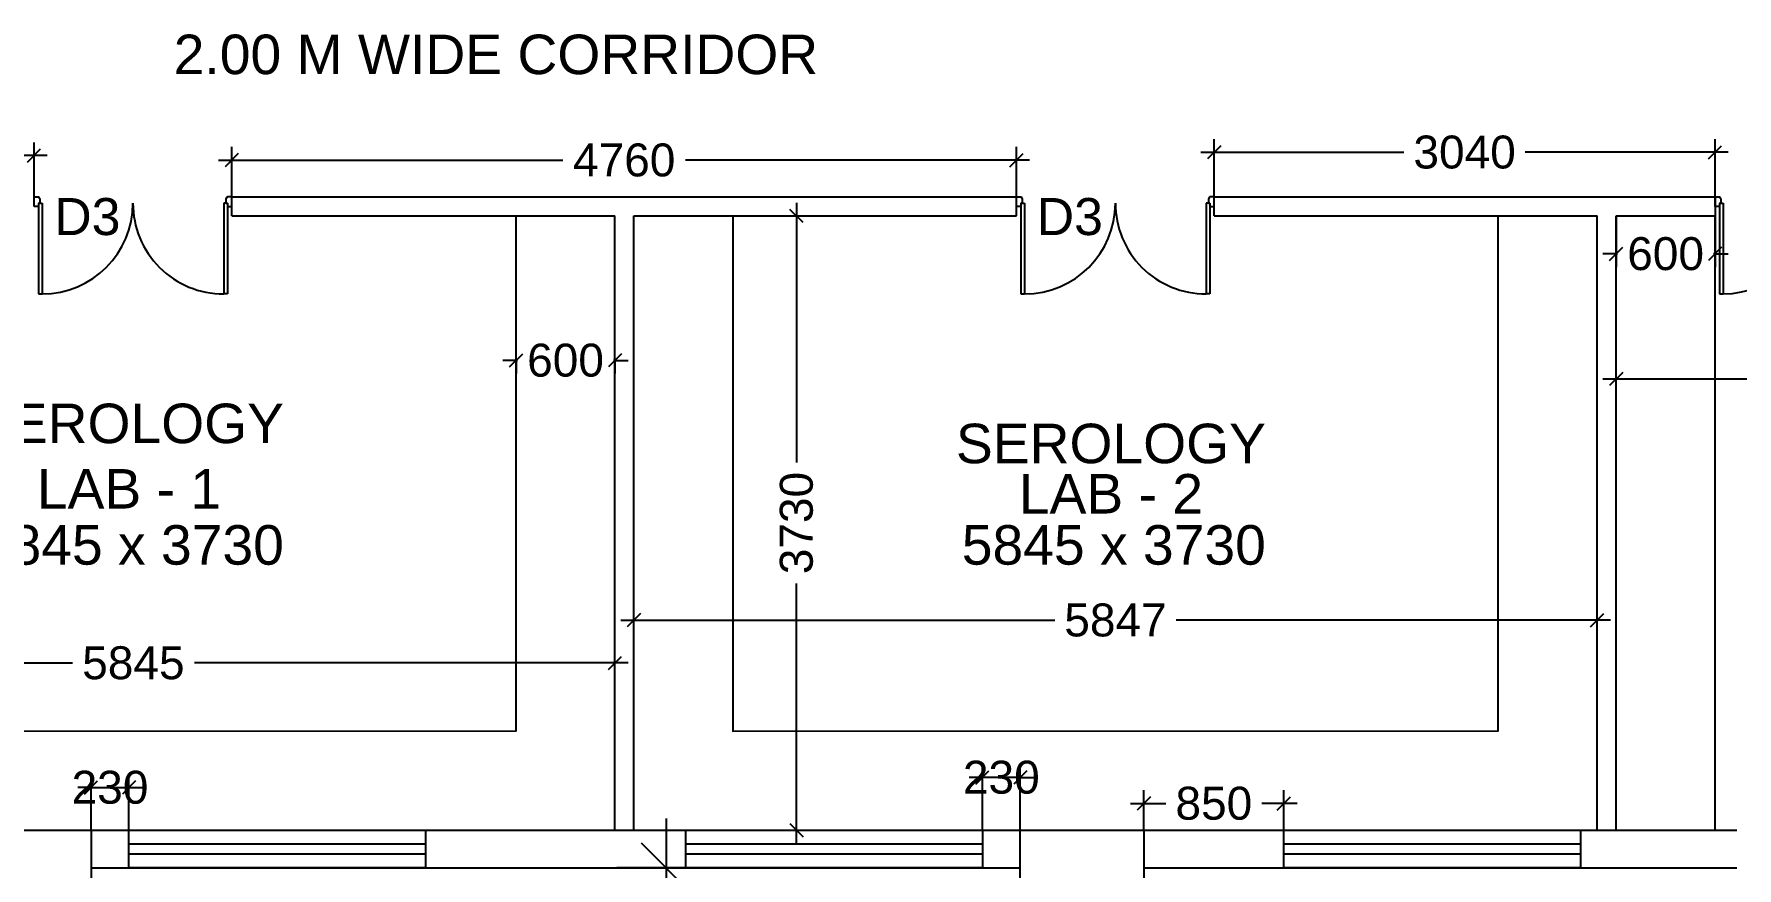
# Model space of a CAD drawing. Extents: x 7897917 to 8423973, y -6487334 to -6173396.
# Drawn here: x 7970258 to 7980594, y -6433034 to -6427969 of the extents above; entities that cross this region are included whole.
import ezdxf
from ezdxf.enums import TextEntityAlignment as Align

# ---------------------------------------------------------------- set-up
doc = ezdxf.new("R2010")
doc.units = 0
doc.header["$LTSCALE"] = 600
doc.header["$MEASUREMENT"] = 0
doc.header["$PDMODE"] = 35
doc.layers.get('0').update_dxf_attribs({"linetype": 'CONTINUOUS'})
doc.layers.get('Defpoints').update_dxf_attribs({"linetype": 'CONTINUOUS'})
for name, color, linetype in [('DIMEN', 5, 'CONTINUOUS'), ('DOOR', 32, 'CONTINUOUS'), ('joinery', 7, 'CONTINUOUS'), ('LA-column', 3, 'CONTINUOUS'), ('REVISIONS', 6, 'CONTINUOUS'), ('Room Dim', 1, 'CONTINUOUS'), ('TEXT', 6, 'CONTINUOUS'), ('Walls', 7, 'CONTINUOUS'), ('WIN', 151, 'CONTINUOUS'), ('Working Dim', 5, 'CONTINUOUS')]:
    doc.layers.add(name, color=color, linetype=linetype)
doc.styles.add('ari', font='arial.ttf')
doc.styles.add('ARIAL', font='arial.ttf')
doc.styles.get("Standard").update_dxf_attribs({"font": 'romans.shx'})
doc.dimstyles.new('int. dim', dxfattribs={"dimtxt": 450, "dimasz": 80, "dimexe": 80, "dimexo": 0, "dimgap": 70, "dimtad": 0, "dimdec": 0, "dimzin": 12, "dimdsep": 46, "dimtxsty": 'ari', "dimblk": 'OBLIQUE', "dimcen": 2, "dimdle": 80, "dimclrd": 256, "dimclre": 256, "dimclrt": 6, "dimadec": 0, "dimazin": 0, "dimtfac": 1, "dimtdec": 0, "dimtix": 1, "dimtmove": 2, "dimatfit": 3, "dimfxl": 1, "dimtolj": 1, "dimtzin": 0, "dimlwd": -1, "dimlwe": -1, "dimarcsym": 0})
doc.dimstyles.new('STANDARD$0', dxfattribs={"dimscale": 0, "dimtxt": 150, "dimasz": 125, "dimexe": 0.75, "dimexo": 1, "dimgap": 25, "dimtad": 1, "dimdec": 0, "dimdsep": 46, "dimtxsty": 'Standard', "dimblk1": 'DOT', "dimblk2": 'DOT', "dimsah": 1, "dimcen": 2.5, "dimclrd": 1, "dimclre": 1, "dimclrt": 3, "dimadec": 0, "dimazin": 0, "dimtfac": 1, "dimtdec": 0, "dimtmove": 0, "dimatfit": 3, "dimldrblk": 'DOT', "dimfxl": 1, "dimtolj": 1, "dimtzin": 0, "dimarcsym": 0})

# ---------------------------------------------------------------- blocks, each defined once
blk = doc.blocks.new('_Oblique')
at = {"color": 0, "linetype": 'ByBlock', "lineweight": -2}
blk.add_line((-0.5, -0.5), (0.5, 0.5), dxfattribs=at)
blk = doc.blocks.new('*D230')
at = {"layer": 'Defpoints', "color": 0, "transparency": 16777216}
for p in [(7974095, -6433034), (7974237, -6433034, 5), (7974237, -6440719, 5)]:
    blk.add_point(p, dxfattribs=at)
at = {"layer": 'DIMEN', "color": 8, "transparency": 16777216}
for p, q in [((7974095, -6432734), (7974095, -6435944)), ((7974237, -6433034), (7973795, -6433034)), ((7974095, -6441019), (7974095, -6437809)), ((7974237, -6440719), (7973795, -6440719))]:
    blk.add_line(p, q, dxfattribs=at)
at = {"layer": 'DIMEN', "color": 8, "transparency": 16777216, "xscale": 300, "yscale": 300, "zscale": 300}
for p, rotation in [((7974095, -6433034), 90), ((7974095, -6440719), 270)]:
    blk.add_blockref('_Oblique', p, dxfattribs=dict(at, rotation=rotation))
at = {"layer": 'DIMEN', "color": 7, "transparency": 16777216, "insert": (7974095, -6436876), "char_height": 500, "attachment_point": 5, "rotation": 90, "style": 'ari'}
blk.add_mtext('\\A1;7.68m', dxfattribs=at)
blk = doc.blocks.new('*D1571')
at = {"layer": 'Defpoints', "color": 0, "transparency": 16777216}
for p in [(7973784, -6431789), (7967939, -6431855, -100), (7973784, -6431855, -100)]:
    blk.add_point(p, dxfattribs=at)
at = {"layer": 'Working Dim', "transparency": 16777216}
for p, q in [((7967859, -6431789), (7970492, -6431789)), ((7967939, -6431855), (7967939, -6431709)), ((7973864, -6431789), (7971231, -6431789)), ((7973784, -6431855), (7973784, -6431709))]:
    blk.add_line(p, q, dxfattribs=at)
at = {"layer": 'Working Dim', "transparency": 16777216, "xscale": 80, "yscale": 80, "zscale": 80, "rotation": 180}
blk.add_blockref('_Oblique', (7967939, -6431789), dxfattribs=at)
at = {"layer": 'Working Dim', "transparency": 16777216, "xscale": 80, "yscale": 80, "zscale": 80}
blk.add_blockref('_Oblique', (7973784, -6431789), dxfattribs=at)
at = {"layer": 'Working Dim', "color": 6, "transparency": 16777216, "insert": (7970861, -6431789), "char_height": 200, "attachment_point": 5, "style": 'ari'}
blk.add_mtext('\\A1;5845', dxfattribs=at)
blk = doc.blocks.new('*D1573')
at = {"layer": 'Defpoints', "color": 0, "transparency": 16777216}
for p in [(7974700, -6429074, 61), (7974886, -6429074), (7974700, -6432804, 2)]:
    blk.add_point(p, dxfattribs=at)
at = {"layer": 'Working Dim', "transparency": 16777216}
for p, q in [((7974886, -6428994), (7974886, -6430571)), ((7974700, -6429074), (7974966, -6429074)), ((7974886, -6432884), (7974886, -6431307)), ((7974700, -6432804), (7974966, -6432804))]:
    blk.add_line(p, q, dxfattribs=at)
at = {"layer": 'Working Dim', "transparency": 16777216, "xscale": 80, "yscale": 80, "zscale": 80}
for p, rotation in [((7974886, -6429074), 90), ((7974886, -6432804), 270)]:
    blk.add_blockref('_Oblique', p, dxfattribs=dict(at, rotation=rotation))
at = {"layer": 'Working Dim', "color": 6, "transparency": 16777216, "insert": (7974886, -6430939), "char_height": 200, "attachment_point": 5, "rotation": 90, "style": 'ari'}
blk.add_mtext('\\A1;3730', dxfattribs=at)
blk = doc.blocks.new('*D1574')
at = {"layer": 'Defpoints', "color": 0, "transparency": 16777216}
for p in [(7973899, -6431596, -100), (7979746, -6431529), (7979746, -6431596, -100)]:
    blk.add_point(p, dxfattribs=at)
at = {"layer": 'Working Dim', "transparency": 16777216}
for p, q in [((7973899, -6431596), (7973899, -6431449)), ((7979746, -6431596), (7979746, -6431449)), ((7973819, -6431529), (7976454, -6431529)), ((7979826, -6431529), (7977191, -6431529))]:
    blk.add_line(p, q, dxfattribs=at)
at = {"layer": 'Working Dim', "transparency": 16777216, "xscale": 80, "yscale": 80, "zscale": 80, "rotation": 180}
blk.add_blockref('_Oblique', (7973899, -6431529), dxfattribs=at)
at = {"layer": 'Working Dim', "transparency": 16777216, "xscale": 80, "yscale": 80, "zscale": 80}
blk.add_blockref('_Oblique', (7979746, -6431529), dxfattribs=at)
at = {"layer": 'Working Dim', "color": 6, "transparency": 16777216, "insert": (7976822, -6431529), "char_height": 200, "attachment_point": 5, "style": 'ari'}
blk.add_mtext('\\A1;5847', dxfattribs=at)
blk = doc.blocks.new('*D1575')
at = {"layer": 'Defpoints', "color": 0, "transparency": 16777216}
for p in [(7979861, -6430124, 13), (7983419, -6430064), (7983419, -6430124, 73)]:
    blk.add_point(p, dxfattribs=at)
at = {"layer": 'Working Dim', "transparency": 16777216}
for p, q in [((7979861, -6430124), (7979861, -6429984)), ((7983419, -6430124), (7983419, -6429984)), ((7979781, -6430064), (7981272, -6430064)), ((7983499, -6430064), (7982008, -6430064))]:
    blk.add_line(p, q, dxfattribs=at)
at = {"layer": 'Working Dim', "transparency": 16777216, "xscale": 80, "yscale": 80, "zscale": 80, "rotation": 180}
blk.add_blockref('_Oblique', (7979861, -6430064), dxfattribs=at)
at = {"layer": 'Working Dim', "transparency": 16777216, "xscale": 80, "yscale": 80, "zscale": 80}
blk.add_blockref('_Oblique', (7983419, -6430064), dxfattribs=at)
at = {"layer": 'Working Dim', "color": 6, "transparency": 16777216, "insert": (7981640, -6430064), "char_height": 200, "attachment_point": 5, "style": 'ari'}
blk.add_mtext('\\A1;3560', dxfattribs=at)
blk = doc.blocks.new('Z$W@#1275')
at = {"layer": 'DOOR'}
for p, q in [((73, 1500), (0, 1500)), ((0, 1500), (0, 1467)), ((0, 1467), (2, 1467)), ((11, 1456), (11, 1458)), ((11, 1456), (47, 1456)), ((47, 1467), (736, 1467)), ((47, 1467), (47, 1439)), ((47, 1456), (47, 1467)), ((47, 1467), (73, 1467)), ((47, 1439), (736, 1439)), ((73, 1467), (73, 1500)), ((736, 1467), (736, 1439)), ((0, 33), (2, 33)), ((0, 0), (0, 33)), ((73, 0), (0, 0)), ((11, 44), (11, 42)), ((11, 44), (47, 44)), ((47, 61), (736, 61)), ((47, 33), (47, 61)), ((47, 44), (47, 33)), ((47, 33), (736, 33)), ((47, 33), (73, 33)), ((73, 33), (73, 0)), ((736, 33), (736, 61))]:
    blk.add_line(p, q, dxfattribs=at)
for centre, start, end in [((11, 1467), 180, 270), ((11, 33), 90, 180)]:
    blk.add_arc(centre, 9.13, start, end, dxfattribs=at)
at = {"layer": 'DOOR', "color": 145}
for centre, start, end in [((47, 1439), 270, 0), ((47, 61), 0, 90)]:
    blk.add_arc(centre, 689, start, end, dxfattribs=at)
blk = doc.blocks.new('*D1654')
at = {"layer": 'Defpoints', "color": 0, "transparency": 16777216}
for p in [(7973184, -6429951, 61), (7973784, -6429948, -50), (7973784, -6429951)]:
    blk.add_point(p, dxfattribs=at)
at = {"layer": 'Working Dim', "transparency": 16777216}
for p, q in [((7973184, -6429951), (7973104, -6429951)), ((7973184, -6429951), (7973184, -6430031)), ((7973184, -6429951), (7973193, -6429951)), ((7973784, -6429951), (7973775, -6429951)), ((7973784, -6429948), (7973784, -6430031)), ((7973784, -6429951), (7973864, -6429951))]:
    blk.add_line(p, q, dxfattribs=at)
at = {"layer": 'Working Dim', "transparency": 16777216, "xscale": 80, "yscale": 80, "zscale": 80}
blk.add_blockref('_Oblique', (7973184, -6429951), dxfattribs=at)
at = {"layer": 'Working Dim', "transparency": 16777216, "xscale": 80, "yscale": 80, "zscale": 80, "rotation": 180}
blk.add_blockref('_Oblique', (7973784, -6429951), dxfattribs=at)
at = {"layer": 'Working Dim', "color": 6, "transparency": 16777216, "insert": (7973484, -6429951), "char_height": 200, "attachment_point": 5, "style": 'ari'}
blk.add_mtext('\\A1;600', dxfattribs=at)
blk = doc.blocks.new('*D1655')
at = {"layer": 'Defpoints', "color": 0, "transparency": 16777216}
for p in [(7970258, -6428707), (7967939, -6428959, -31), (7970258, -6428959, 56)]:
    blk.add_point(p, dxfattribs=at)
at = {"layer": 'Working Dim', "transparency": 16777216}
for p, q in [((7967939, -6428959), (7967939, -6428627)), ((7970258, -6428959), (7970258, -6428627)), ((7967859, -6428707), (7968728, -6428707)), ((7970338, -6428707), (7969468, -6428707))]:
    blk.add_line(p, q, dxfattribs=at)
at = {"layer": 'Working Dim', "transparency": 16777216, "xscale": 80, "yscale": 80, "zscale": 80, "rotation": 180}
blk.add_blockref('_Oblique', (7967939, -6428707), dxfattribs=at)
at = {"layer": 'Working Dim', "transparency": 16777216, "xscale": 80, "yscale": 80, "zscale": 80}
blk.add_blockref('_Oblique', (7970258, -6428707), dxfattribs=at)
at = {"layer": 'Working Dim', "color": 6, "transparency": 16777216, "insert": (7969098, -6428707), "char_height": 200, "attachment_point": 5, "style": 'ari'}
blk.add_mtext('\\A1;2320', dxfattribs=at)
blk = doc.blocks.new('*D1656')
at = {"layer": 'Defpoints', "color": 0, "transparency": 16777216}
for p in [(7970834, -6432545), (7970604, -6432804, 2), (7970834, -6432804, 2)]:
    blk.add_point(p, dxfattribs=at)
at = {"layer": 'Working Dim', "transparency": 16777216}
for p, q in [((7970604, -6432804), (7970604, -6432465)), ((7970834, -6432804), (7970834, -6432465)), ((7970604, -6432545), (7970524, -6432545)), ((7970604, -6432545), (7970834, -6432545)), ((7970834, -6432545), (7970914, -6432545))]:
    blk.add_line(p, q, dxfattribs=at)
at = {"layer": 'Working Dim', "transparency": 16777216, "xscale": 80, "yscale": 80, "zscale": 80}
blk.add_blockref('_Oblique', (7970604, -6432545), dxfattribs=at)
at = {"layer": 'Working Dim', "transparency": 16777216, "xscale": 80, "yscale": 80, "zscale": 80, "rotation": 180}
blk.add_blockref('_Oblique', (7970834, -6432545), dxfattribs=at)
at = {"layer": 'Working Dim', "color": 6, "transparency": 16777216, "insert": (7970719, -6432545), "char_height": 200, "attachment_point": 5, "style": 'ari'}
blk.add_mtext('\\A1;230', dxfattribs=at)
blk = doc.blocks.new('*D1657')
at = {"layer": 'Defpoints', "color": 0, "transparency": 16777216}
for p in [(7976014, -6432484), (7976014, -6432804, 2), (7976244, -6432804, 15)]:
    blk.add_point(p, dxfattribs=at)
at = {"layer": 'Working Dim', "transparency": 16777216}
for p, q in [((7976014, -6432804), (7976014, -6432404)), ((7976244, -6432804), (7976244, -6432404)), ((7976014, -6432484), (7975934, -6432484)), ((7976244, -6432484), (7976014, -6432484)), ((7976244, -6432484), (7976324, -6432484))]:
    blk.add_line(p, q, dxfattribs=at)
at = {"layer": 'Working Dim', "transparency": 16777216, "xscale": 80, "yscale": 80, "zscale": 80}
blk.add_blockref('_Oblique', (7976014, -6432484), dxfattribs=at)
at = {"layer": 'Working Dim', "transparency": 16777216, "xscale": 80, "yscale": 80, "zscale": 80, "rotation": 180}
blk.add_blockref('_Oblique', (7976244, -6432484), dxfattribs=at)
at = {"layer": 'Working Dim', "color": 6, "transparency": 16777216, "insert": (7976129, -6432484), "char_height": 200, "attachment_point": 5, "style": 'ari'}
blk.add_mtext('\\A1;230', dxfattribs=at)
blk = doc.blocks.new('*D1658')
at = {"layer": 'Defpoints', "color": 0, "transparency": 16777216}
for p in [(7977844, -6432642), (7976994, -6432804, 2), (7977844, -6432804, 2)]:
    blk.add_point(p, dxfattribs=at)
at = {"layer": 'Working Dim', "transparency": 16777216}
for p, q in [((7976994, -6432804), (7976994, -6432562)), ((7977844, -6432804), (7977844, -6432562)), ((7976914, -6432642), (7977128, -6432642)), ((7977924, -6432642), (7977710, -6432642))]:
    blk.add_line(p, q, dxfattribs=at)
at = {"layer": 'Working Dim', "transparency": 16777216, "xscale": 80, "yscale": 80, "zscale": 80, "rotation": 180}
blk.add_blockref('_Oblique', (7976994, -6432642), dxfattribs=at)
at = {"layer": 'Working Dim', "transparency": 16777216, "xscale": 80, "yscale": 80, "zscale": 80}
blk.add_blockref('_Oblique', (7977844, -6432642), dxfattribs=at)
at = {"layer": 'Working Dim', "color": 6, "transparency": 16777216, "insert": (7977419, -6432642), "char_height": 200, "attachment_point": 5, "style": 'ari'}
blk.add_mtext('\\A1;850', dxfattribs=at)
blk = doc.blocks.new('*D1672')
at = {"layer": 'Defpoints', "color": 0, "transparency": 16777216}
for p in [(7979861, -6429074, 41), (7980461, -6429073, -50), (7980461, -6429304)]:
    blk.add_point(p, dxfattribs=at)
at = {"layer": 'Working Dim', "transparency": 16777216}
for p, q in [((7979861, -6429074), (7979861, -6429384)), ((7980461, -6429073), (7980461, -6429384)), ((7979861, -6429304), (7979781, -6429304)), ((7979861, -6429304), (7979870, -6429304)), ((7980461, -6429304), (7980452, -6429304)), ((7980461, -6429304), (7980541, -6429304))]:
    blk.add_line(p, q, dxfattribs=at)
at = {"layer": 'Working Dim', "transparency": 16777216, "xscale": 80, "yscale": 80, "zscale": 80}
blk.add_blockref('_Oblique', (7979861, -6429304), dxfattribs=at)
at = {"layer": 'Working Dim', "transparency": 16777216, "xscale": 80, "yscale": 80, "zscale": 80, "rotation": 180}
blk.add_blockref('_Oblique', (7980461, -6429304), dxfattribs=at)
at = {"layer": 'Working Dim', "color": 6, "transparency": 16777216, "insert": (7980161, -6429304), "char_height": 200, "attachment_point": 5, "style": 'ari'}
blk.add_mtext('\\A1;600', dxfattribs=at)
blk = doc.blocks.new('*D2339')
at = {"layer": 'Defpoints', "color": 0, "transparency": 16777216}
for p in [(7976221, -6428735), (7971458, -6428959, 56), (7976221, -6428959, 46)]:
    blk.add_point(p, dxfattribs=at)
at = {"layer": 'Working Dim', "transparency": 16777216}
for p, q in [((7971458, -6428959), (7971458, -6428655)), ((7976221, -6428959), (7976221, -6428655)), ((7971378, -6428735), (7973467, -6428735)), ((7976301, -6428735), (7974212, -6428735))]:
    blk.add_line(p, q, dxfattribs=at)
at = {"layer": 'Working Dim', "transparency": 16777216, "xscale": 80, "yscale": 80, "zscale": 80, "rotation": 180}
blk.add_blockref('_Oblique', (7971458, -6428735), dxfattribs=at)
at = {"layer": 'Working Dim', "transparency": 16777216, "xscale": 80, "yscale": 80, "zscale": 80}
blk.add_blockref('_Oblique', (7976221, -6428735), dxfattribs=at)
at = {"layer": 'Working Dim', "color": 6, "transparency": 16777216, "insert": (7973840, -6428735), "char_height": 200, "attachment_point": 5, "style": 'ari'}
blk.add_mtext('\\A1;4760', dxfattribs=at)
blk = doc.blocks.new('*D2340')
at = {"layer": 'Defpoints', "color": 0, "transparency": 16777216}
for p in [(7980461, -6428687), (7977421, -6428959, 46), (7980461, -6428958, -50)]:
    blk.add_point(p, dxfattribs=at)
at = {"layer": 'Working Dim', "transparency": 16777216}
for p, q in [((7977341, -6428687), (7978573, -6428687)), ((7977421, -6428959), (7977421, -6428607)), ((7980541, -6428687), (7979309, -6428687)), ((7980461, -6428958), (7980461, -6428607))]:
    blk.add_line(p, q, dxfattribs=at)
at = {"layer": 'Working Dim', "transparency": 16777216, "xscale": 80, "yscale": 80, "zscale": 80, "rotation": 180}
blk.add_blockref('_Oblique', (7977421, -6428687), dxfattribs=at)
at = {"layer": 'Working Dim', "transparency": 16777216, "xscale": 80, "yscale": 80, "zscale": 80}
blk.add_blockref('_Oblique', (7980461, -6428687), dxfattribs=at)
at = {"layer": 'Working Dim', "color": 6, "transparency": 16777216, "insert": (7978941, -6428687), "char_height": 200, "attachment_point": 5, "style": 'ari'}
blk.add_mtext('\\A1;3040', dxfattribs=at)

msp = doc.modelspace()

# ---------------------------------------------------------------- linework, layer by layer
at = {"layer": 'LA-column', "color": 2, "flags": 128}
for points, elevation in [([(7970603.839, -6433403.854), (7970003.839, -6433403.854), (7970003.839, -6432803.854), (7970603.839, -6432803.854)], 1.078), ([(7976993.877, -6433553.854), (7976243.877, -6433553.854), (7976243.877, -6432803.854), (7976993.877, -6432803.854)], 14.623)]:
    msp.add_lwpolyline(points, close=True, dxfattribs=dict(at, elevation=elevation))
at = {"layer": 'REVISIONS'}
for p, q in [((7971458.13, -6428958.687, 53.231), (7976221.32, -6428958.687, 42.186)), ((7971458.13, -6429073.697, 56.301), (7971458.13, -6428958.687, 56.301)), ((7976221.32, -6429073.697, 45.892), (7976221.32, -6428958.687, 45.892)), ((7977421.32, -6428958.686, 39.401), (7980460.919, -6428958.053, 0.563)), ((7977421.32, -6429073.697, 45.892), (7977421.32, -6428958.686, 45.892)), ((7980460.919, -6428958.053, -49.577), (7980460.919, -6429073.064, -49.577)), ((7971458.13, -6429073.697, 55.253), (7973783.72, -6429073.697, 51.197)), ((7973783.716, -6432803.854, -104.764), (7973783.72, -6429073.697, -32.927)), ((7973898.725, -6432803.854, -104.764), (7973898.73, -6429073.697, -32.927)), ((7973898.73, -6429073.697, 50.996), (7976221.32, -6429073.697, 46.94)), ((7977421.32, -6429073.697, 44.844), (7979745.91, -6429073.697, 40.788)), ((7979745.906, -6432803.861, -104.764), (7979745.91, -6429073.697, -32.927)), ((7979860.915, -6432803.861, -104.764), (7979860.919, -6429073.697, -32.927)), ((7979860.919, -6429073.697, 40.587), (7980460.919, -6429073.064, 7.471))]:
    msp.add_line(p, q, dxfattribs=at)
at = {"layer": 'REVISIONS', "color": 7}
msp.add_line((7980460.915, -6432803.862, -104.764), (7980460.919, -6429073.698, -32.927), dxfattribs=at)
at = {"layer": 'REVISIONS', "color": 7, "elevation": 61.405}
for points in [[(7968538.54, -6429073.698), (7968538.536, -6432203.52), (7973183.713, -6432200.983), (7973183.698, -6429073.7)], [(7974498.73, -6429073.705), (7974498.726, -6432203.527), (7979143.903, -6432200.99), (7979143.888, -6429073.707)]]:
    msp.add_lwpolyline(points, dxfattribs=at)
at = {"layer": 'Walls', "linetype": 'Continuous'}
for p, q in [((7970603.839, -6432803.854, 2.39), (7976243.939, -6432803.864, 2.39)), ((7976993.788, -6432803.871, 2.39), (7980594.05, -6432803.871, 2.39)), ((7970603.839, -6433033.854, 2.39), (7976243.877, -6433033.864, 2.39)), ((7976993.788, -6433033.871, 2.39), (7980593.959, -6433033.867, 2.39))]:
    msp.add_line(p, q, dxfattribs=at)
at = {"layer": 'WIN', "linetype": 'Continuous', "elevation": 2.39}
for points in [[(7970833.928, -6432803.839), (7972633.928, -6432803.839), (7972633.928, -6433033.839), (7970833.928, -6433033.839)], [(7974213.939, -6432803.859), (7976013.939, -6432803.859), (7976013.939, -6433033.86), (7974213.939, -6433033.86)], [(7977844.134, -6432803.864), (7979644.134, -6432803.864), (7979644.134, -6433033.864), (7977844.134, -6433033.864)], [(7970833.928, -6432886.623), (7972633.928, -6432886.623), (7972633.928, -6432951.056), (7970833.928, -6432951.056)], [(7974213.939, -6432886.643), (7976013.939, -6432886.643), (7976013.939, -6432951.076), (7974213.939, -6432951.076)], [(7977844.134, -6432886.647), (7979644.134, -6432886.647), (7979644.134, -6432951.081), (7977844.134, -6432951.081)]]:
    msp.add_lwpolyline(points, close=True, dxfattribs=at)

# ---------------------------------------------------------------- block references
at = {"layer": 'DIMEN', "xscale": 0.8000117540359497, "yscale": 0.8000117540359497, "zscale": 0.8000117540359497, "rotation": 270}
for p in [(7970258.13, -6428958.684, 56.301), (7976221.32, -6428958.684, 45.892), (7980460.919, -6428958.051, -49.577)]:
    msp.add_blockref('Z$W@#1275', p, dxfattribs=at)

# ---------------------------------------------------------------- texts
at = {"layer": 'joinery', "style": 'ari'}
for p in [(7970581.642, -6429189.936, 56.301), (7976544.832, -6429189.936, 45.892)]:
    msp.add_text('D3', height=225, dxfattribs=at).set_placement(p, align=Align.CENTER)
at = {"layer": 'Room Dim', "style": 'ARIAL'}
for p in [(7970851.658, -6431191.777, 25818.587), (7976811.848, -6431191.784, 25818.587)]:
    msp.add_text('5845 x 3730', height=240, dxfattribs=at).set_placement(p, align=Align.CENTER)
at = {"layer": 'TEXT', "color": 7, "style": 'ARIAL'}
for s, p in [('2.00 M WIDE CORRIDOR', (7973061.551, -6428212.519)), ('SEROLOGY', (7970834.207, -6430453.775, -67.738)), ('SEROLOGY', (7976794.397, -6430575.622, -67.738)), ('LAB - 1', (7970834.207, -6430851.153, -67.738)), ('LAB - 2', (7976794.397, -6430881.278, -67.738))]:
    msp.add_text(s, height=240, dxfattribs=at).set_placement(p, align=Align.CENTER)

# ---------------------------------------------------------------- dimensions: what is measured, and where the dimension line sits
at = {"layer": 'DIMEN'}
dim = msp.add_linear_dim(base=(7974095.25, -6433033.841), p1=(7974237.361, -6440718.815, 5.131), p2=(7974237.351, -6433033.841, 5.322), angle=90, dimstyle='STANDARD$0', override={"dimscale": 1, "dimtxt": 500, "dimasz": 300, "dimexe": 300, "dimexo": 0, "dimgap": 1, "dimtad": 0, "dimdec": 2, "dimlfac": 0.001, "dimzin": 0, "dimpost": 'm', "dimtxsty": 'ari', "dimblk1": 'Oblique', "dimblk2": 'Oblique', "dimcen": 0, "dimdle": 300, "dimclrd": 8, "dimclre": 8, "dimclrt": 7, "dimadec": 2, "dimtdec": 2, "dimtmove": 2, "dimfxl": 0.75, "dimfrac": 1, "dimlwd": 65535, "dimlwe": 65535}, dxfattribs=at)
dim.commit()
dim.dimension.update_dxf_attribs({"geometry": '*D230', "text_midpoint": (7974095.25, -6436876.328)})
at = {"layer": 'Working Dim'}
for base, p1, p2, picture, middle in [((7970258.13, -6428706.629), (7967938.54, -6428958.688, -30.713), (7970258.13, -6428958.688, 56.301), '*D1655', (7969098.335, -6428706.629)), ((7980460.919, -6428686.656), (7977421.32, -6428958.684, 45.892), (7980460.919, -6428958.051, -49.577), '*D2340', (7978941.12, -6428686.656)), ((7980460.919, -6429304.11), (7979860.919, -6429073.697, 40.587), (7980460.919, -6429073.064, -49.577), '*D1672', (7980160.919, -6429304.11)), ((7973783.719, -6429950.556), (7973183.702, -6429950.532, 61.405), (7973783.719, -6429948.392, -49.773), '*D1654', (7973483.711, -6429950.556)), ((7979745.906, -6431528.975), (7973898.726, -6431595.589, -99.892), (7979745.906, -6431595.596, -99.892), '*D1574', (7976822.316, -6431528.975)), ((7973783.716, -6431788.592), (7967938.536, -6431855.206, -99.892), (7973783.716, -6431855.212, -99.892), '*D1571', (7970861.126, -6431788.592)), ((7970833.928, -6432544.663), (7970603.839, -6432803.854, 2.39), (7970833.928, -6432803.839, 2.39), '*D1656', (7970718.884, -6432544.663)), ((7976013.939, -6432484.244), (7976243.877, -6432803.854, 14.623), (7976013.939, -6432803.854, 2.39), '*D1657', (7976128.908, -6432484.244)), ((7977844.134, -6432642.339), (7976993.788, -6432803.871, 2.39), (7977844.134, -6432803.871, 2.39), '*D1658', (7977418.961, -6432642.339))]:
    dim = msp.add_linear_dim(base=base, p1=p1, p2=p2, dimstyle='int. dim', override={"dimtxt": 200, "dimarcsym": 1}, dxfattribs=at)
    dim.commit()
    dim.dimension.update_dxf_attribs({"geometry": picture, "text_midpoint": middle})
for base, p1, p2, text, picture, middle in [((7976221.32, -6428734.812), (7971458.13, -6428958.687, 56.301), (7976221.32, -6428958.687, 45.892), '4760', '*D2339', (7973839.725, -6428734.812)), ((7983418.876, -6430064.194, -75.553), (7979860.918, -6430124.348, -62.543), (7983418.876, -6430124.27, -2.161), '3560', '*D1575', (7981639.897, -6430064.194, -75.553))]:
    dim = msp.add_linear_dim(base=base, p1=p1, p2=p2, text=text, dimstyle='int. dim', override={"dimtxt": 200, "dimarcsym": 1}, dxfattribs=at)
    dim.commit()
    dim.dimension.update_dxf_attribs({"geometry": picture, "text_midpoint": middle})
dim = msp.add_linear_dim(base=(7974886.405, -6429073.704), p1=(7974699.508, -6432803.854, 2.39), p2=(7974699.607, -6429073.704, 60.753), angle=90, dimstyle='int. dim', override={"dimtxt": 200, "dimarcsym": 1}, dxfattribs=at)
dim.commit()
dim.dimension.update_dxf_attribs({"geometry": '*D1573', "text_midpoint": (7974886.405, -6430938.779)})

doc.saveas('drawing.dxf')
